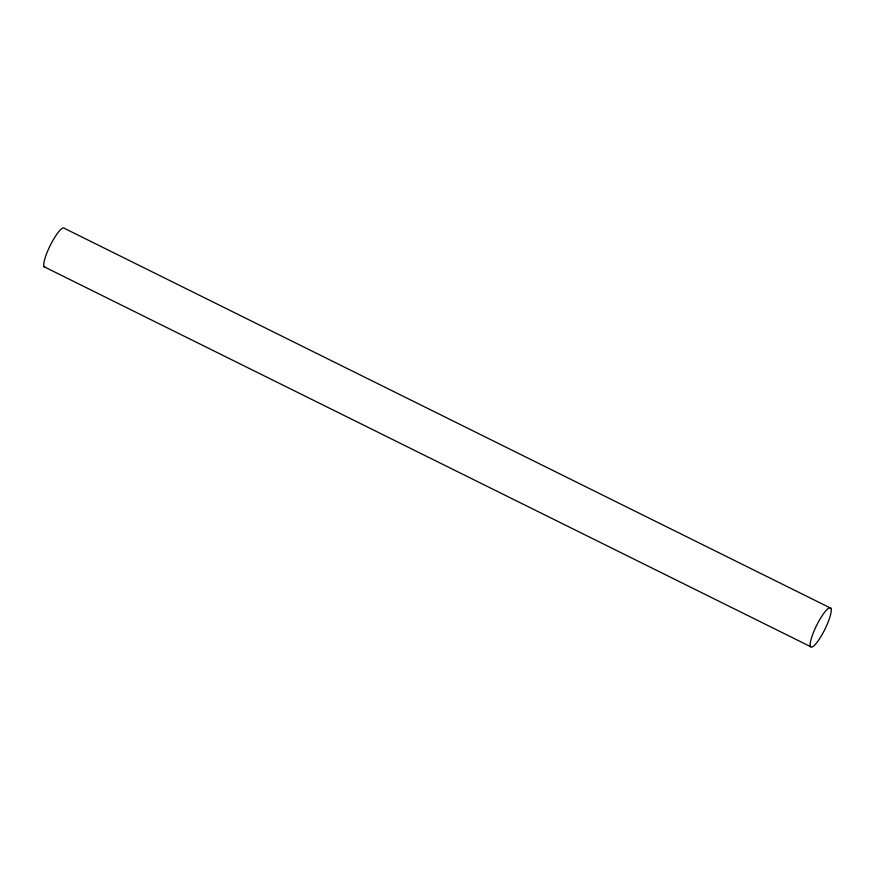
<?xml version="1.0" encoding="UTF-8"?>
<svg xmlns="http://www.w3.org/2000/svg" width="875" height="875" viewBox="0 0 875 875"><rect width="100%" height="100%" fill="white"/><g stroke="black" fill="none" stroke-linecap="round" stroke-linejoin="round"><path stroke-width="1.31" d="M830.845 608.213A21.864 4.572 -63.6 0 0 813.127 633.27A21.864 4.572 -63.6 0 0 818.169 640.806A21.864 4.572 -63.6 0 0 830.845 608.213L64.422 228.353A21.864 4.572 -63.6 0 0 50.083 245.766A21.864 4.572 -63.6 0 0 45.259 267.258M44.155 266.787L810.578 646.647"/></g></svg>
